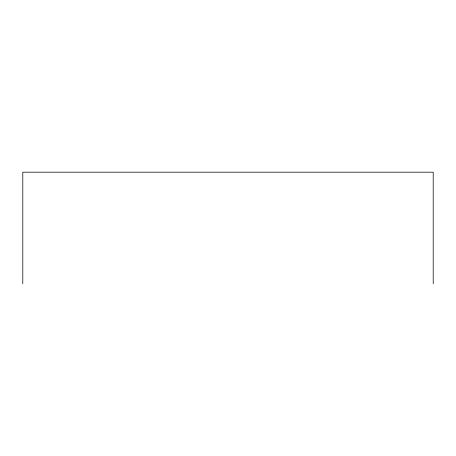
<?xml version="1.0" encoding="UTF-8"?>
<svg xmlns="http://www.w3.org/2000/svg" width="456" height="456" viewBox="0 0 456 456"><rect width="100%" height="100%" fill="white"/><g stroke="black" fill="none" stroke-linecap="round" stroke-linejoin="round"><path stroke-width="0.68" d="M433.2 283.809L433.2 172.191L22.8 172.191L22.8 283.809"/></g></svg>
